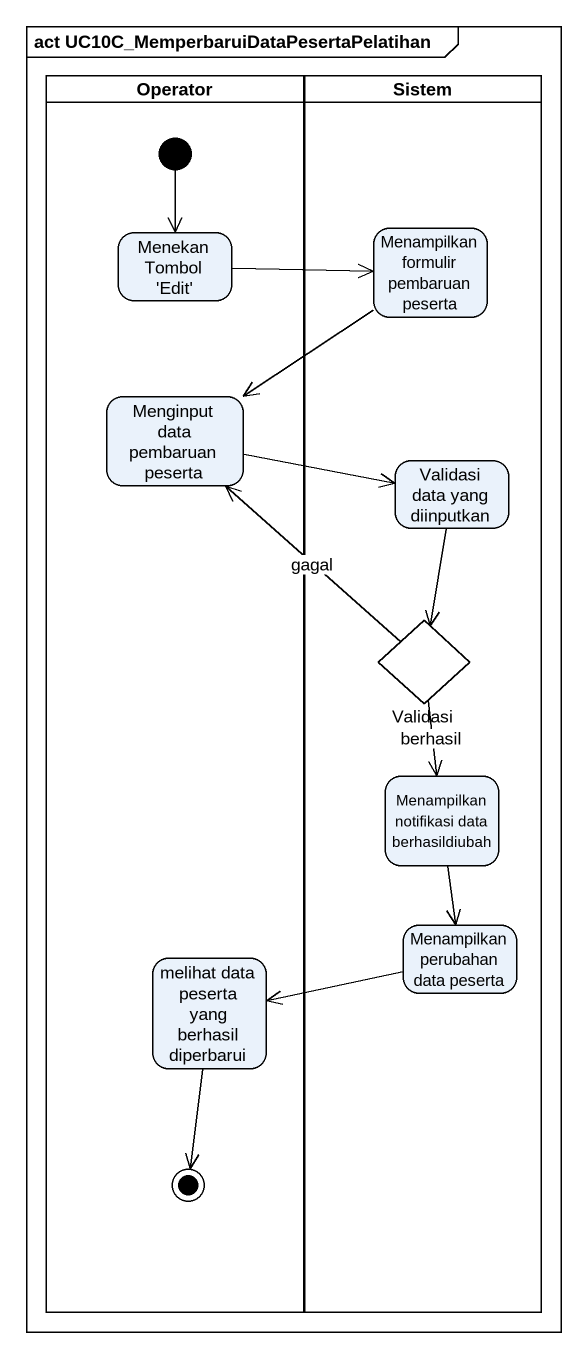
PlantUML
@startuml
mainframe act UC10C_MemperbaruiDataPesertaPelatihan
hide empty description
state Operator <<partition>> {
  state "Menekan Tombol 'Edit'" as Menekan_Tombol_Edit
  state "Menginput data pembaruan peserta" as Menginput_data_pembaruan
  state "melihat data peserta yang berhasil diperbarui" as melihat_data_peserta_yang
  [*] --> Menekan_Tombol_Edit
  melihat_data_peserta_yang --> [*]
}
state Sistem <<partition>> {
  state "Menampilkan formulir pembaruan peserta" as Menampilkan_formulir
  state "Validasi data yang diinputkan" as Validasi_data_yang
  state Validasi <<choice>>
  state "Menampilkan notifikasi data berhasildiubah" as Menampilkan_notifikasi_data
  state "Menampilkan perubahan data peserta" as Menampilkan_perubahan_data
}
Menekan_Tombol_Edit -right-> Menampilkan_formulir
Menampilkan_formulir --> Menginput_data_pembaruan
Menginput_data_pembaruan -right-> Validasi_data_yang
Validasi_data_yang --> Validasi
Validasi -up-> Menginput_data_pembaruan : gagal
Validasi --> Menampilkan_notifikasi_data : berhasil
Menampilkan_notifikasi_data --> Menampilkan_perubahan_data
Menampilkan_perubahan_data -left-> melihat_data_peserta_yang
@enduml
